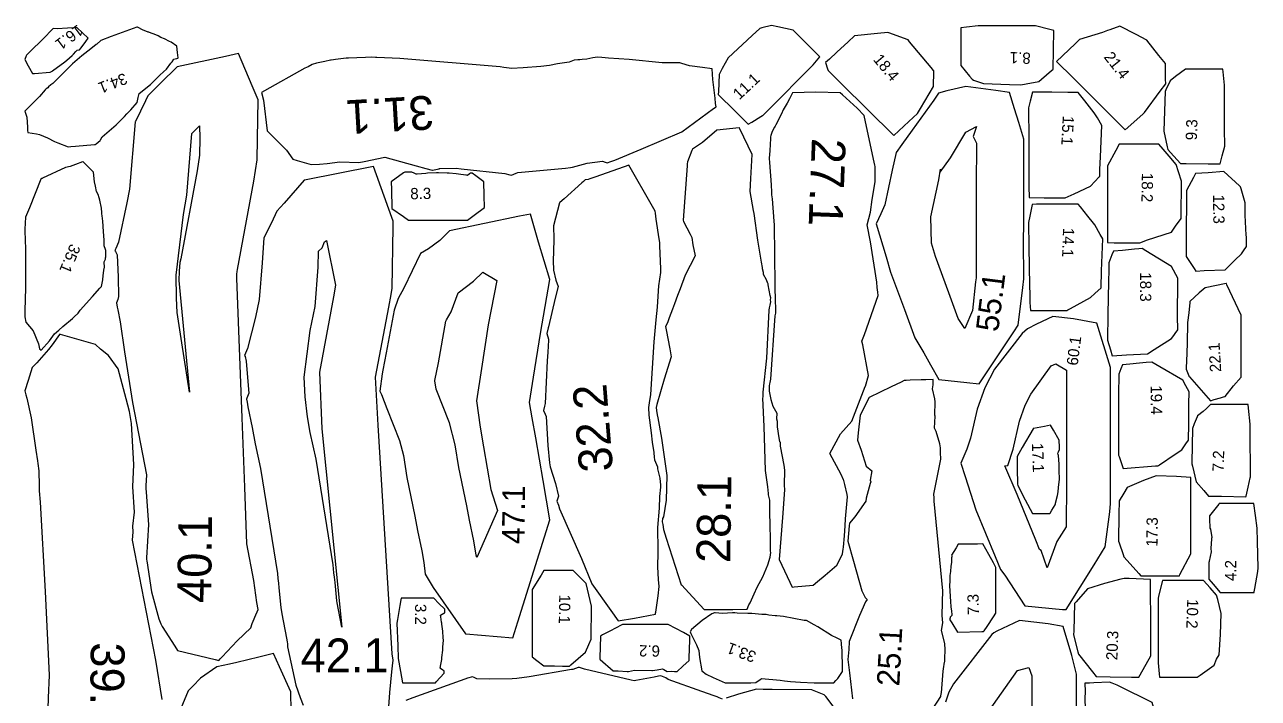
# Model space of a CAD drawing. Extents: x 0 to 219, y 1 to 401.
# Drawn here: x 0 to 218.8, y 281.3 to 400.7 of the extents above; entities that cross this region are included whole.
import ezdxf

# ---------------------------------------------------------------- set-up
doc = ezdxf.new("R2010")
doc.units = 0
doc.layers.add('PART', color=3, linetype='CONTINUOUS')
doc.layers.add('TEXT', color=2, linetype='CONTINUOUS')

msp = doc.modelspace()

# ---------------------------------------------------------------- linework, layer by layer
at = {"layer": 'PART', "color": 1}
for points in [[(129.016, 398.741), (124.754, 394.764), (123.679, 392.869), (123.141, 391.832), (123.023, 388.801), (123, 388.293), (125.916, 385.379), (128.281, 383), (128.92, 383.389), (130.545, 384.384), (130.866, 384.58), (130.974, 384.646), (132.071, 385.744), (139.497, 393.169), (139.802, 393.533), (141.001, 394.977), (139.302, 396.674), (136.28, 399.694), (133.553, 400.287), (132.444, 400.495), (130.702, 400.087), (130.363, 399.998)], [(176.68, 390), (177.603, 390.168), (179.847, 390.585), (181.676, 392.17), (182.391, 392.773), (182.429, 396.181), (182.48, 399.648), (181.784, 399.824), (179.258, 400.452), (176.785, 400.452), (169.112, 400.449), (167.035, 400.233), (166, 400.126), (166, 396.377), (166, 393.439), (166.788, 392.481), (167.572, 391.525), (167.994, 390.983), (168.287, 390.849), (170.039, 390.211), (174.618, 390.067)], [(192.362, 384.797), (195.125, 382), (198.275, 384.814), (198.594, 385.099), (201.385, 388.89), (202.361, 390.195), (202.329, 390.988), (202.288, 393.788), (201.144, 395.218), (198.986, 397.921), (197.106, 398.909), (194.213, 400.391), (192.431, 399.763), (192.017, 399.612), (191.116, 399.288), (187.057, 398.035), (186.266, 397.285), (183, 394.125), (185.915, 391.214)], [(12.8027, 397.222), (12.695, 397.148), (11.7459, 396.384), (10.6564, 395.553), (10.1451, 395.118), (9.29231, 394.439), (8.46398, 393.742), (5.0017, 390.252), (4.65413, 389.983), (4.24036, 389.649), (4.12816, 389.466), (3.83549, 389.277), (3.64269, 389.136), (2.62991, 387.925), (0, 385.334), (0.37373, 384.244), (0.51039, 382.51), (0.52079, 381.882), (0.53858, 381.535), (2.09558, 381.333), (2.64103, 381.173), (4.01956, 380.578), (5.26731, 379.979), (5.89673, 379.723), (7.70251, 379), (8.16491, 379.056), (9.02088, 379.148), (12.3747, 379.404), (12.5376, 379.449), (12.6373, 379.485), (12.6743, 379.515), (13.4131, 380.109), (13.4702, 380.235), (13.7284, 380.756), (16.208, 382.904), (17.6897, 384.411), (18.109, 384.842), (18.5518, 385.259), (18.7966, 385.54), (19.9315, 386.85), (20.1262, 387.736), (20.2847, 388.474), (22.298, 390.075), (22.5028, 390.255), (23.9674, 391.689), (24.6085, 392.319), (25.1434, 392.794), (25.9452, 393.845), (26.1666, 394.089), (26.4695, 394.523), (26.6626, 394.603), (27.0088, 394.686), (27.1402, 394.741), (27.2048, 394.772), (27.1056, 395.714), (26.9826, 396.845), (25.9609, 397.543), (25.7054, 397.65), (24.8067, 398.136), (24.1592, 398.408), (23.6925, 398.697), (22.9385, 399.003), (22.4481, 399.166), (22.0309, 399.303), (21.8746, 399.357), (21.176, 399.632), (21.0269, 399.693), (20.0369, 400.19), (20.0202, 400.198), (19.9087, 400.241), (15.3489, 398.585), (13.494, 397.856)], [(8.43067, 395.183), (8.6636, 395.462), (9.09361, 395.897), (9.26295, 396.101), (9.31404, 396.128), (9.7491, 396.221), (9.99998, 396.529), (10.8518, 397.668), (11.2573, 398.277), (10.2406, 399.217), (9.22304, 400.134), (8.73421, 400.098), (7.57039, 400.053), (5.73813, 399.951), (5.03867, 399.972), (4.42013, 399.306), (3.88411, 398.732), (0.31908, 395.252), (0.27181, 395.142), (0, 394.499), (0.62892, 393.373), (1.40239, 392), (1.76042, 392.022), (4.50178, 392.216), (4.86898, 392.414), (4.96145, 392.481), (7.11167, 394.071), (7.44889, 394.347)], [(151.238, 399.124), (147.149, 398.674), (146.026, 397.62), (144.013, 395.781), (142.71, 394.57), (142, 393.928), (142.367, 392.816), (142.481, 392.521), (144.821, 390.182), (154.103, 381), (156.78, 383.473), (158.341, 384.907), (158.854, 385.797), (161.182, 389.711), (161.206, 392.343), (161.208, 392.503), (161.167, 392.552), (160.728, 393.077), (156.924, 397.623), (156.646, 397.957), (153.263, 399.238), (153.087, 399.295)], [(21.4606, 318.953), (21.4967, 318.477), (21.5706, 317.823), (21.9362, 312.077), (21.6258, 306.147), (21.6294, 305.885), (21.6485, 305.646), (22.5167, 300.174), (23.7852, 295.36), (24.14, 294.485), (24.3587, 293.992), (26.6166, 290.513), (27.1125, 289.75), (33.781, 288.178), (34.4547, 288), (34.6955, 288.296), (35.029, 288.633), (37.7004, 291.458), (40.127, 293.75), (40.3692, 294.511), (40.4939, 294.925), (41.0136, 296.06), (41.2496, 296.624), (41.3784, 297.001), (41.1675, 298.255), (40.6162, 302.13), (39.4123, 308.633), (39.051, 318.698), (38.5897, 330.976), (37.5961, 355.739), (37.6258, 356.465), (37.6543, 356.928), (37.7517, 357.284), (40.6589, 372.922), (41.2365, 376.714), (41.2817, 380.408), (41.3784, 387.348), (40.3643, 389.8), (37.9286, 395.559), (35.6333, 395.043), (27.0597, 393.191), (24.0683, 390.27), (21.8518, 388.044), (21.4323, 387.177), (19.6353, 383.518), (19.6256, 383.497), (19.6243, 383.495), (19.6216, 383.465), (18.5711, 371.537), (18.107, 369.069), (16.6268, 362.108), (16.1527, 360.994), (16, 360.668), (16.1152, 360.47), (16.4147, 359.848), (16.5996, 355.905), (16.6678, 352.469), (16.5026, 351.938), (16.2643, 351.362), (16.4148, 350.624), (16.5211, 350.104), (16.9581, 347.968), (17.7313, 342.704), (19.1262, 333.73), (21.624, 320.911)], [(98.0877, 394.44), (97.4427, 394.348), (96.5405, 394.018), (95.2945, 393.834), (94.5046, 393.7), (93.0634, 393.45), (91.5385, 393.257), (88.4111, 393.022), (86.3385, 392.879), (85.9381, 392.962), (84.9425, 393.081), (84.3213, 393.189), (66.5254, 394.688), (62.4708, 394.853), (62.1877, 394.858), (61.4449, 394.881), (60.426, 394.843), (58.9023, 394.808), (57.4129, 394.736), (57.0087, 394.732), (55.1287, 394.501), (54.7537, 394.447), (54.3607, 394.391), (54.2105, 394.363), (53.1998, 394.155), (51.7522, 393.832), (50.9843, 393.578), (50.2633, 393.211), (49.6577, 392.924), (42.5285, 388.962), (42, 388.615), (42.3464, 387.266), (43.001, 381.851), (46.442, 378.397), (47.5648, 376.81), (48.3253, 376.566), (50.8242, 375.899), (52.2532, 375.962), (53.6375, 376.031), (55.9082, 376.36), (59.2759, 376.23), (60.2171, 376.41), (63.8917, 377.205), (69.4478, 375.643), (71.1335, 375.148), (72.2801, 374.875), (72.348, 374.854), (73.4979, 375.134), (73.5327, 375.142), (73.6217, 375.153), (76.5307, 375.222), (77.3836, 375.114), (85.1283, 374.303), (86.0303, 374.073), (86.3385, 374), (87.1511, 374.339), (87.4541, 374.463), (95.9185, 375.256), (96.7792, 375.337), (97.1645, 375.415), (99.7688, 376.104), (102.471, 376.456), (102.92, 376.312), (103.314, 376.181), (103.952, 376.402), (104.648, 376.648), (109.346, 378.587), (116.511, 381.662), (122.126, 385.79), (122.608, 386.119), (122.53, 386.719), (122.428, 387.633), (122.052, 390.969), (121.895, 392.822), (120.204, 393.079), (117.925, 393.364), (116.51, 393.797), (116.195, 393.885), (113.819, 393.9), (113.491, 393.9), (113.036, 393.911), (107.173, 394.472), (103.531, 394.706), (102.351, 394.868), (101.597, 394.881), (100.729, 394.799), (99.6855, 394.55), (98.8751, 394.509), (98.4198, 394.449)], [(202.387, 389.101), (202.252, 388.799), (202, 381.82), (202, 381.815), (202.589, 378.99), (202.695, 378.542), (203.179, 378.003), (204.958, 376.035), (205.309, 376.034), (205.943, 376.031), (209.89, 376.015), (212.023, 376), (212.367, 377.403), (212.8, 379.142), (212.795, 382.21), (212.776, 389.966), (212.532, 392.327), (212.484, 392.802), (210.673, 392.802), (205.837, 392.802), (204.061, 391.455), (203.125, 390.726)], [(177.157, 365.236), (177.168, 371.969), (177.175, 380.347), (176.272, 383.307), (175.52, 385.749), (174.632, 388.669), (172.203, 388.965), (166.869, 389.683), (163.542, 388.907), (162.076, 388.494), (161.227, 387.274), (157.383, 381.964), (155.559, 379.433), (154.528, 378.02), (153.864, 374.884), (152.558, 368.729), (151.826, 367.122), (151, 365.341), (152.746, 359.544), (153.555, 356.787), (156.017, 350.205), (157.84, 345.166), (159.46, 342.518), (160.655, 340.405), (162.128, 337.761), (167.072, 337.231), (169.251, 337), (175.425, 346.225), (176.2, 347.382), (176.989, 354.089), (177.175, 355.641), (177.146, 362.485)], [(133.138, 350.727), (133.139, 349.579), (133.141, 349.548), (133.053, 349.062), (132.267, 337.854), (132.14, 337.268), (132.055, 336.994), (132.003, 336.638), (132.021, 336.144), (132, 335.973), (132.035, 335.73), (132.304, 334.205), (132.67, 333.058), (133.357, 331.805), (133.311, 330.833), (133.443, 330.364), (133.439, 329.395), (133.735, 327.45), (133.882, 326.809), (133.947, 326.671), (133.95, 325.968), (134.631, 322.573), (134.73, 321.711), (134.691, 319.042), (134.767, 318.213), (134.379, 313.305), (133.814, 305.85), (135.714, 301.853), (136.121, 301), (136.482, 301.03), (139.844, 301.317), (140.62, 301.967), (141.943, 303.081), (144.037, 304.85), (144.61, 305.966), (145.045, 306.879), (145.144, 307.69), (145.188, 308.055), (145.411, 310.06), (145.49, 311.816), (145.56, 313.103), (145.895, 316.961), (145.83, 317.398), (145.429, 319.152), (145.278, 319.887), (145.211, 320.022), (144.782, 320.962), (142.797, 324.685), (144.66, 328.176), (146.669, 330.384), (149.073, 336.547), (149.079, 336.56), (149.081, 336.573), (149.665, 338.513), (148.629, 343.949), (148.483, 344.548), (148.933, 345.734), (151.335, 352.647), (151.311, 353.264), (151.182, 354.056), (151.098, 355.009), (149.998, 362.161), (149.399, 365.18), (149.983, 367.404), (150.303, 369.657), (150.813, 372.826), (150.845, 373.02), (150.817, 373.253), (150.793, 375.085), (150.797, 375.538), (150.75, 375.749), (150.538, 376.832), (148.857, 384.549), (147.6, 385.868), (145.031, 388.215), (144.636, 388.601), (140.316, 388.694), (136.186, 388.579), (135.64, 387.499), (135.197, 386.753), (134.526, 385.545), (134.228, 384.875), (133.213, 382.929), (133.085, 382.663), (132.983, 382.467), (132.571, 381.745), (132.415, 381.355), (132.336, 381.039), (132.27, 380.774), (132.259, 380.517), (132.169, 378.365), (132.168, 378.308), (132.168, 378.307), (132.001, 377.01), (132, 377.005), (132, 376.951), (132.06, 376.228), (132.388, 372.303), (132.405, 372.104), (132.405, 371.769), (132.412, 371.536), (132.421, 371.208), (132.437, 370.552), (132.438, 370.517), (132.44, 370.493), (132.582, 369.815), (132.864, 365.824), (132.933, 365.194), (133.02, 354.548), (133.058, 351.452)], [(178.711, 388.721), (178.283, 387.078), (178, 385.937), (178.06, 380.389), (178.073, 376.202), (178.095, 371.391), (178.118, 370.638), (178.139, 370.009), (180.798, 370), (184.493, 370), (186.114, 370.688), (189.014, 372.034), (190.538, 373.668), (190.636, 373.755), (190.645, 374.06), (190.676, 374.999), (190.75, 377.221), (191.04, 382.78), (190.232, 384.137), (189.639, 385.007), (188.009, 387.15), (186.834, 388.645), (184.991, 388.654), (182.165, 388.684), (180.145, 388.702)], [(29.2115, 335.532), (27.8596, 344.247), (27.0687, 349.622), (26.9097, 352.219), (26.8386, 356.256), (28.1408, 367), (28.7599, 370.465), (29.6491, 381.399), (30.9903, 382.71), (31.0376, 380.544), (31.0268, 377.563), (30.5748, 374.731), (27.6828, 359.176), (27.5281, 358.483), (27.393, 356.966), (27.3584, 355.351)], [(131.006, 356.359), (131.016, 356.762), (130.828, 357.373), (130.823, 357.639), (130.658, 358.576), (130.04, 362.462), (129.354, 367.179), (129.273, 367.737), (128.65, 371.095), (128.789, 373.427), (129.023, 377.679), (126.828, 382.176), (126.768, 382.298), (126.74, 382.353), (126.709, 382.351), (122.726, 381.98), (120.218, 379.771), (118.45, 378.623), (118.315, 378.351), (117.513, 376.375), (117.501, 375.985), (117.479, 375.634), (116.773, 366.011), (116.832, 365.754), (118.011, 363.514), (118.286, 362.946), (118.489, 361.659), (118.891, 359.695), (117.142, 356.282), (116.22, 353.849), (115.761, 352.639), (115.238, 351.169), (114.869, 350.216), (114.315, 348.71), (114.013, 347.828), (113.621, 347.193), (113.747, 346.556), (114.413, 343.187), (114.656, 341.77), (113.399, 337.838), (112.087, 333.329), (112, 332.807), (112.06, 332.254), (112.18, 331.504), (112.281, 330.976), (112.931, 327.356), (113.879, 320.788), (113.754, 316.419), (113.283, 313.461), (113.124, 313.12), (113.048, 312.569), (113.193, 312.083), (113.277, 311.18), (113.786, 309.637), (116.437, 301.398), (116.454, 301.379), (120.478, 297), (120.887, 297.001), (121.697, 297.001), (125.591, 297.033), (128.121, 297.053), (128.441, 297.821), (128.628, 298.202), (129.348, 299.791), (129.923, 300.96), (130.905, 302.785), (131.794, 304.93), (132.204, 306.279), (132.27, 306.695), (132.302, 307.112), (132.287, 307.373), (132.263, 308.549), (132.249, 309.231), (132.239, 309.76), (132.227, 311.669), (132.223, 312.258), (132.221, 312.593), (132.146, 313.607), (132.12, 313.964), (132.124, 314.258), (132.112, 314.444), (132.13, 314.829), (132.138, 315.535), (132.135, 316.126), (132.133, 316.337), (132.13, 316.413), (131.926, 317.345), (131.877, 317.554), (131.764, 318.744), (131.38, 321.633), (131.131, 329.453), (130.905, 334.473), (130.958, 334.689), (130.945, 335.528), (131.606, 341.546), (132, 350.048), (132.077, 350.451), (132.215, 350.935), (132.291, 351.564), (132.271, 351.902), (132.302, 352.228), (132.224, 352.689), (131.849, 354.557), (131.836, 354.719), (131.806, 354.796), (131.533, 355.449)], [(168.729, 362.469), (168.76, 355.798), (168.631, 355.076), (168.058, 350.019), (166.705, 346.801), (165.521, 348.607), (163.913, 353.117), (161.498, 359.569), (160.81, 361.953), (160.698, 366.592), (162.097, 373.139), (162.414, 375.082), (162.376, 374.498), (164.204, 377.034), (166.926, 381.616), (168.774, 382.626), (168.225, 380.842), (168.785, 379.683), (168.752, 371.98), (168.741, 365.256)], [(205.139, 372.924), (204.628, 374.552), (204.194, 375.88), (202.934, 377.377), (201.865, 378.603), (201.117, 379.46), (198.152, 379.462), (194.07, 379.47), (193.489, 378.387), (192, 375.616), (192, 374.361), (192.001, 371.961), (192.002, 364.261), (192.002, 362.073), (192, 362.041), (193.217, 362), (194.788, 362.011), (195.669, 362.002), (196.528, 362.018), (197.748, 362.007), (199.139, 362.517), (203.369, 363.878), (204.079, 364.923), (205.065, 366.303), (205.092, 368.731), (205.115, 370.722)], [(13.9914, 364.034), (13.8391, 365.843), (13.7349, 366.786), (13.6894, 367.146), (13.6731, 367.363), (13.6023, 368.131), (13.3127, 369.584), (13.1817, 369.976), (13.049, 370.547), (12.7313, 371.092), (12.5442, 372.021), (12.3759, 372.822), (12.2189, 374.501), (10.5881, 376.128), (10.3336, 376.392), (10.245, 376.356), (10.2287, 376.349), (9.02286, 375.876), (8.09677, 375.523), (7.26454, 375.373), (3.18379, 373.43), (3.11654, 373.401), (3.07742, 373.384), (3.05591, 373.374), (2.86953, 373.275), (0.86073, 368.196), (0.14674, 366.554), (0, 364.4), (0.11183, 362.176), (0.16612, 361.204), (0.12977, 360.956), (0.16892, 360.091), (0.16803, 359.432), (0.14773, 353.967), (0.01197, 349.978), (0, 348.911), (0.2136, 347.944), (1.51183, 346.383), (2.44532, 344.127), (2.64419, 343.213), (2.92825, 343), (4.41073, 344.628), (5.29406, 345.846), (6.07624, 346.523), (6.75421, 347.157), (8.47573, 348.604), (8.79221, 348.902), (9.50386, 349.556), (9.8501, 350.07), (12.0218, 352.491), (13.3474, 353.976), (13.6173, 354.269), (13.8441, 355.447), (13.9252, 356.215), (14.0473, 357.087), (14.0995, 357.496), (14.1461, 357.644), (14.1008, 358.625), (14.3039, 359.131), (14.3542, 359.312), (14.4014, 359.487), (14.3923, 359.844), (14.3822, 360.243), (14.3924, 360.626), (14.316, 360.844), (14.1019, 361.452), (14.1187, 362.441)], [(71.4231, 374.33), (71.1522, 374.309), (69.6252, 374.178), (69.4444, 374.155), (69.0887, 374.347), (68.6665, 374.529), (67.8755, 374.527), (67.3954, 374.526), (67.1705, 374.377), (65, 372.834), (65.0323, 371.422), (65.1054, 368.076), (67.1634, 366.656), (68.094, 366), (72.981, 366), (78.5474, 366.007), (79.7272, 366.91), (81.5701, 368.258), (81.5025, 370.362), (81.4282, 372.807), (80.0197, 373.865), (79.345, 374.361), (79.1845, 374.36), (78.9829, 374.345), (78.8784, 374.226), (78.5188, 373.957), (78.3753, 373.996), (78.2536, 373.999), (76.9205, 374.17), (76.531, 374.213), (75.2631, 374.335), (74.9001, 374.35), (73.3919, 374.423), (73.0518, 374.402)], [(112.279, 322.102), (112.254, 322.253), (111.77, 323.496), (111.753, 323.599), (111.684, 323.962), (111.626, 324.856), (111.342, 326.688), (111.164, 328.346), (110.725, 331.438), (110.708, 332.798), (110.791, 333.648), (111.014, 335.11), (111.604, 344.47), (111.964, 348.355), (112.201, 350.623), (112.298, 351.587), (112.458, 354.382), (112.833, 356.746), (112.814, 357.291), (112.814, 357.365), (112.657, 361.474), (112.627, 361.798), (112.606, 362.069), (112.511, 362.715), (111.993, 366.165), (111.869, 367.252), (111.829, 367.628), (111.352, 368.46), (107.156, 375.734), (101.298, 373.681), (100.204, 373.322), (99.91, 373.239), (99.4164, 373.169), (99.1075, 372.848), (98.7859, 372.61), (95.6728, 369.797), (94.8955, 369.126), (94.8186, 369.06), (94.1049, 366.36), (93.7992, 364.996), (93.8239, 362.631), (93.7979, 360.445), (93.7172, 358.893), (93.7527, 357.144), (94.174, 355.391), (94.5902, 354.231), (94.0885, 352.21), (92.8774, 347.123), (92.835, 346.922), (92.6215, 345.93), (92.8737, 344.936), (92.9191, 344.766), (92.7636, 342.604), (92.6725, 341.1), (92.2883, 333.516), (92.1841, 333.067), (92, 332.276), (92.2947, 331.627), (92.4805, 331.203), (92.7909, 326.058), (93.0699, 323.025), (93.1605, 322.27), (94.1216, 319.362), (94.6375, 317.074), (94.4932, 316.579), (94.3811, 316.201), (94.6478, 315.481), (94.8689, 314.884), (98.7251, 306.068), (100.605, 301.592), (103.973, 296.838), (105.235, 295), (108.152, 295.484), (111.871, 296.202), (111.881, 296.285), (111.886, 296.331), (111.888, 296.348), (111.917, 296.556), (112.325, 299.45), (112.509, 301.077), (112.42, 302.308), (112.295, 304.583), (112.345, 307.119), (112.318, 308.978), (112.293, 310.063), (112.298, 311.57), (112.55, 314.952), (112.64, 317.051), (112.833, 318.714), (112.832, 319.061), (112.692, 320.273), (112.313, 321.726), (112.299, 321.917), (112.283, 322.024)], [(216.647, 362.511), (216.649, 363.057), (216.63, 363.38), (216.559, 364.55), (216.457, 366.91), (216.418, 367.797), (216.419, 367.874), (216.424, 369.091), (215.705, 371.565), (215.597, 371.939), (215.423, 372.101), (212.638, 374.62), (209.858, 374.418), (207.598, 374.279), (207.258, 373.592), (206.028, 371.289), (206.027, 371.107), (206.025, 370.614), (206, 362.974), (206, 359.595), (207.384, 357.467), (207.696, 357), (209.179, 357.065), (212.886, 357.224), (214.619, 358.933), (215.799, 360.046), (216.15, 360.607), (216.643, 361.369), (216.646, 362.074)], [(185.44, 350.348), (189.004, 352.301), (189.75, 353.002), (190.881, 354.019), (190.982, 357.022), (191.175, 362.713), (190.741, 363.461), (189.754, 365.164), (189.556, 365.469), (188.547, 366.718), (187.207, 368.377), (186.824, 368.849), (183.653, 368.845), (180.127, 368.849), (179.456, 368.828), (178.684, 368.807), (178.253, 366.739), (178, 365.573), (178.086, 361.206), (178.195, 354.427), (178.224, 352.815), (178.241, 351.655), (178.255, 351.44), (178.344, 350.005), (178.753, 350.002), (184.819, 350), (184.969, 350.096)], [(71.026, 303.262), (72.443, 300.918), (78.2002, 292.73), (78.2446, 292.725), (86.5461, 292), (87.4446, 294.848), (93.1014, 312.919), (91.9485, 319.871), (90.6266, 327.468), (90.0144, 330.996), (89.5011, 333.709), (90.2542, 338.215), (91.4704, 345.951), (93.1014, 355.519), (91.094, 362.089), (89.6738, 367.102), (87.7391, 366.7), (75.3462, 364.111), (74.7215, 363.512), (73.6195, 362.434), (71.6087, 360.939), (70.2142, 360.126), (67.227, 353.96), (66.2212, 352.118), (65.5302, 350.085), (64.1339, 342.506), (63.5004, 339.428), (63.4009, 338.799), (63, 335.704), (63.2601, 335.131), (64.2093, 332.636), (66.463, 326.948), (67.1602, 324.334), (67.776, 320.401), (69.2117, 313.543), (69.6774, 311.018), (70.4496, 307.402), (70.7848, 305.321)], [(51.6782, 323.67), (50.6539, 328.395), (50.1475, 331.162), (49.7441, 334.696), (49.5634, 338.197), (50.6292, 346.459), (51.5113, 350.737), (52.0605, 357.696), (52.1339, 360.549), (52.736, 361.117), (53.1424, 362.162), (53.4976, 362.384), (55.1425, 354.499), (54.754, 352.445), (52.2771, 339.086), (52.7083, 329.06), (56.2711, 293.855), (55.4315, 298.171), (55.3325, 298.536), (55.0397, 301.801), (54.9333, 302.757), (54.8483, 303.541), (54.688, 304.956)], [(204.512, 355.299), (204.515, 355.573), (204.517, 355.663), (204.489, 355.715), (203.367, 357.784), (198.845, 360.591), (198.193, 360.995), (197.601, 360.943), (196.801, 360.875), (194.695, 360.642), (193.084, 360.538), (192.812, 359.846), (192.26, 358.428), (192.235, 357.132), (192.197, 355.153), (192.085, 349.354), (192, 344.745), (192.538, 343.045), (192.872, 342), (195.395, 342.129), (199.109, 342.329), (200.272, 343.083), (203.363, 345.031), (203.755, 345.557), (204.022, 345.9), (204.517, 346.558), (204.44, 348.972)], [(80.0866, 306.616), (79.6685, 309.194), (78.8838, 312.874), (78.4161, 315.409), (77.0023, 322.155), (76.3684, 326.18), (75.3122, 330.094), (72.9547, 336.059), (72.7088, 337.548), (72.7136, 337.607), (73.3596, 340.748), (74.7079, 348.092), (74.824, 348.351), (75.6316, 349.769), (76.8789, 353.165), (79.6028, 355.195), (81.264, 356.774), (83.7124, 355.3), (82.2035, 347.476), (80.9819, 339.706), (80.1148, 334.021), (80.772, 329.33), (81.3738, 325.859), (82.69, 318.296), (83.8584, 314.582), (80.2049, 306.205)], [(206.214, 347.641), (206.21, 347.5), (206.13, 344.486), (206.068, 342.189), (206.046, 341.343), (206, 339.629), (206.421, 338.42), (206.429, 338.394), (206.562, 338.241), (210.261, 334), (210.949, 334.213), (212.074, 334.548), (212.566, 334.692), (212.896, 334.786), (214.384, 336.641), (215.73, 338.193), (215.735, 340.714), (215.735, 349.17), (213.192, 354.578), (213.101, 354.771), (213.052, 354.761), (209.346, 354.024), (208.279, 353.116), (206.634, 351.582), (206.629, 351.468), (206.624, 351.398), (206.446, 349.595), (206.221, 347.883)], [(179.449, 347.566), (177.863, 346.77), (176.873, 345.926), (171.978, 339.601), (170.248, 336.311), (168.904, 332.513), (167.754, 327.386), (167.072, 325.439), (166, 322.964), (166.778, 320.571), (168.694, 314.689), (172.084, 306.379), (173.026, 304.085), (173.788, 303.09), (177.367, 297.665), (184.019, 297.037), (184.69, 297), (189.65, 304.945), (191.611, 308.095), (191.749, 309.017), (192.432, 314.309), (192.569, 315.818), (192.567, 338.376), (192.569, 338.882), (192.567, 339.75), (192.532, 339.888), (190.113, 347.786), (186.007, 348.535), (182.355, 348.947)], [(184.766, 339.46), (184.763, 338.885), (184.76, 338.376), (184.763, 315.862), (184.682, 315.244), (184.672, 311.67), (183.027, 309.077), (181.343, 304.384), (180.255, 307.464), (179.957, 307.677), (179.311, 309.331), (176.006, 317.423), (173.792, 322.494), (174.328, 322.56), (175.311, 325.429), (176.422, 330.413), (177.41, 333.206), (178.406, 335.172), (182.056, 340.185), (182.854, 340.541)], [(206.415, 329.118), (206.449, 333.418), (206.483, 335.587), (205.924, 336.64), (205.372, 337.642), (201.288, 340.037), (199.859, 340.86), (198.859, 340.762), (197.687, 340.648), (195.976, 340.478), (194.661, 340.348), (194.369, 339.661), (194.005, 338.738), (194, 335.075), (194, 324.34), (194.064, 324.152), (194.786, 322), (200.506, 322.453), (200.974, 322.49), (201.049, 322.54), (201.226, 322.662), (203.997, 324.562), (205.187, 325.332), (205.935, 326.385), (206.407, 327.001), (206.402, 327.827)], [(217.346, 320.368), (217.38, 320.52), (217.329, 328.779), (217.322, 329.883), (217.013, 332.707), (216.944, 333.346), (215.081, 333.367), (210.273, 333.367), (209.601, 332.648), (209.012, 332.086), (207.993, 331.33), (207.939, 331.149), (207.394, 329.907), (207.072, 329.117), (207, 323.043), (207.002, 322.818), (207.083, 322.413), (207.741, 319.649), (209.109, 318.096), (209.905, 317.11), (212.253, 317.077), (216.576, 317), (216.603, 317.115), (216.963, 318.692)], [(183.297, 324.458), (183.231, 324.696), (183.318, 324.942), (183.503, 325.381), (183.507, 325.422), (183.507, 325.763), (183.441, 327.019), (182.428, 328.807), (181.883, 329.658), (180.856, 329.467), (178.87, 329.106), (178.858, 329.087), (178.827, 329.035), (176.888, 325.737), (176, 324.114), (176.006, 321.898), (176.065, 319.344), (176.049, 319.24), (176.094, 319.002), (177.432, 316.474), (178.719, 314), (181.476, 314), (181.794, 314.002), (181.844, 314.083), (182.162, 314.618), (182.757, 315.546), (182.783, 315.762), (182.811, 315.879), (183.14, 317.235), (183.25, 317.856), (183.344, 318.663), (183.502, 320.087), (183.467, 321.662), (183.434, 322.763), (183.314, 324.286)], [(194.954, 306.294), (197.567, 303.405), (197.949, 303), (200.75, 303.002), (204.527, 303), (204.668, 303), (204.77, 303), (204.871, 303.191), (206.825, 306.876), (206.796, 314.923), (206.78, 320.435), (204.253, 320.563), (200.637, 320.727), (198.433, 319.854), (195.532, 318.616), (194.927, 317.625), (194.061, 316.252), (194.041, 313.917), (194, 309.118), (194.091, 308.839), (194.787, 306.787), (194.935, 306.35)], [(210.347, 307.837), (210.348, 307.82), (210.381, 307.258), (210.057, 305.561), (210.02, 305.44), (210, 305.415), (210.018, 303.001), (210.002, 302.397), (210.766, 301.5), (211.975, 300.05), (214.317, 300.036), (218.001, 300), (218.025, 300.136), (218.128, 300.735), (218.65, 303.74), (218.767, 304.421), (218.636, 309.084), (218.566, 311.43), (218.264, 313.655), (217.976, 315.819), (212.35, 315.819), (211.852, 315.818), (211.745, 315.677), (210.103, 313.622), (210.11, 313.056), (210.164, 311.431), (210.291, 311.252), (210.498, 309.805), (210.47, 309.575), (210.469, 309.559)], [(164.095, 299.306), (164.162, 298.433), (164.242, 297.478), (164.336, 296.738), (164.396, 296.145), (164.403, 296.026), (164.414, 295.963), (164.125, 295.636), (164.098, 295.505), (164.09, 295.444), (164.05, 295.187), (164.389, 294.624), (165.445, 293), (169.715, 293.092), (170.038, 293.1), (170.12, 293.215), (170.669, 294.021), (171.822, 295.703), (172.237, 296.353), (172.236, 298.244), (172.237, 304.396), (172.22, 304.483), (171.81, 305.262), (170.963, 306.77), (169.91, 308.627), (168.955, 308.618), (165.566, 308.567), (165.169, 307.941), (164.358, 306.627), (164.444, 306.5), (164.407, 306.335), (164.367, 306.186), (164.348, 305.372), (164.263, 304.721), (164.156, 303.753), (164.085, 303.02), (164.046, 302.11), (164, 301.188), (164.051, 300.33)], [(99.4546, 289.455), (100.045, 290.829), (100.46, 291.784), (100.526, 297.546), (100.527, 297.558), (100.527, 297.589), (100.521, 297.615), (99.5946, 301.596), (97.5437, 303.618), (97.2615, 303.903), (96.7427, 303.904), (96.2458, 303.905), (94.219, 303.918), (92.078, 303.933), (91.5765, 303.112), (90, 300.565), (90.0027, 297.531), (90.0018, 291.406), (90, 289.517), (90.0009, 288.621), (90.8285, 287.995), (92.0801, 287.033), (92.9467, 287.021), (93.9446, 287.013), (95.3695, 287.002), (96.6079, 287), (96.8644, 287.198)], [(186.469, 298.399), (186.193, 298.096), (186.026, 293.244), (186, 292.503), (186.752, 289.515), (186.862, 289.117), (189.372, 285.973), (190.036, 285.142), (192.479, 285.099), (196.27, 285.028), (197.077, 285.011), (197.55, 285), (197.791, 285.424), (199.703, 288.775), (199.703, 293.234), (199.642, 302.318), (195.838, 302.497), (194.979, 302.526), (194.382, 302.368), (191.487, 301.652), (188.465, 300.672)], [(210.909, 287.145), (211.35, 288.184), (211.825, 288.986), (212.036, 292.611), (212.164, 296.312), (211.57, 298.768), (211.35, 299.569), (210.198, 300.848), (209.018, 302.163), (206.831, 302.161), (203.107, 302.17), (202.241, 302.17), (201.755, 302.171), (201.146, 299.626), (201, 299.025), (201.011, 292.692), (201, 287.587), (201.193, 285.598), (201.254, 285), (205.415, 285.001), (207.915, 285.001), (208.454, 285.377)], [(74.2427, 291.585), (74.2271, 292.008), (74.1465, 293.195), (73.9814, 294.444), (73.9501, 294.617), (73.9152, 294.79), (73.7934, 295.719), (73.7231, 295.995), (74.3435, 296.353), (74.4861, 296.446), (74.4862, 296.569), (74.4866, 297.077), (73.4492, 298.085), (72.5647, 299.044), (70.18, 299.039), (66.7403, 299.044), (66.6938, 298.754), (66.5217, 297.716), (66.1169, 295.257), (66, 294.581), (66.1538, 290.577), (66.2327, 288.358), (66.6399, 286.032), (66.9797, 284), (72.0129, 284.035), (72.8643, 284.041), (72.9888, 284.176), (74.4129, 285.739), (74.414, 286.006), (74.4159, 286.13), (74.1737, 286.291), (73.7579, 286.542), (73.6853, 286.615), (73.6996, 286.739), (73.7158, 286.884), (73.7331, 286.994), (73.9676, 288.168), (74.0038, 288.501), (74.1536, 289.809), (74.1666, 290.369)], [(138.224, 295.086), (134.563, 295.751), (133.359, 295.887), (133.105, 295.895), (131.965, 296.01), (131.497, 296.116), (130.708, 296.105), (129.557, 296.252), (128.95, 296.283), (128.269, 296.336), (126.319, 296.383), (125.923, 296.406), (125.529, 296.417), (123.742, 296.309), (122.429, 296.401), (122.344, 296.405), (121.88, 296.266), (120.154, 295.079), (118.262, 293.448), (118, 293.081), (118.143, 292.788), (118.219, 292.635), (119.12, 290.755), (119.548, 289.758), (119.664, 288.525), (120.08, 286.136), (120.84, 285.566), (122.11, 284.984), (124.207, 284), (126.139, 284.016), (128.787, 284.043), (129.686, 284.069), (130.254, 284.468), (130.527, 284.676), (130.68, 284.788), (133.975, 284.489), (134.719, 284.36), (135.795, 284.246), (137.577, 284.149), (140.007, 284.01), (141.084, 284), (141.686, 284.027), (141.95, 284.04), (143.483, 284.036), (143.869, 284.419), (144.206, 284.784), (144.455, 285.149), (145.04, 286.02), (145.027, 286.362), (145.024, 286.447), (145.014, 287.429), (145.001, 287.82), (144.997, 288.582), (144.954, 289.298), (144.944, 289.765), (144.864, 290.832), (144.856, 290.99), (144.78, 291.561), (144.085, 291.913), (143.092, 292.401), (140.641, 293.943), (140.011, 294.295), (138.629, 295.058), (138.527, 295.074)], [(112.172, 286.32), (113.125, 286.471), (113.352, 286.37), (113.908, 286.003), (114.683, 286.095), (115.214, 286.047), (115.696, 286.041), (116.712, 286.963), (117.852, 287.995), (117.865, 288.558), (117.903, 289.944), (117.937, 291.661), (117.952, 292.299), (116.802, 292.913), (114.12, 294.378), (111.066, 294.377), (106.036, 294.378), (104.663, 293.646), (103.991, 293.297), (102.488, 292.511), (102.098, 292.306), (102.005, 288.44), (102, 288.181), (102.058, 288.133), (104.355, 286.169), (105.267, 286.157), (106.86, 286), (107.052, 286.041), (108.155, 286.267), (108.171, 286.266), (111.218, 286.225), (111.273, 286.224), (111.321, 286.223)], [(178.073, 286.714), (178.628, 285.281), (178.623, 264.567), (178.642, 262.561), (177.845, 256.607), (174.287, 251.062), (174.016, 254.099), (172.921, 257.027), (170.148, 263.852), (167.878, 268.601), (168.828, 269.958), (169.374, 271.605), (170.972, 278.673), (171.173, 279.187), (171.077, 279.15), (176.085, 286.199)], [(188.034, 282.505), (188.028, 281.247), (188.162, 275.808), (188, 266.324), (189.339, 266.259), (190.62, 266.181), (192.118, 266), (193.805, 266.383), (198.584, 267.139), (200.544, 269.474), (201.214, 270.221), (201.559, 273.677), (201.686, 274.924), (200.195, 279.713), (199.935, 280.525), (194.071, 283.451), (193.749, 283.595), (192.822, 283.966), (192.402, 284.159), (189.601, 284.019), (188.816, 283.982), (188, 283.973)]]:
    msp.add_lwpolyline(points, close=True, dxfattribs=at)
for points in [[(64.6023, 279.773), (64.7762, 282.316), (65.1084, 285.941), (65.1998, 287.045), (65.368, 288.013), (65.1745, 289.14), (62.6916, 329.658), (62.2377, 338.186), (64.5812, 350.588), (65.0027, 352.818), (65.1917, 353.956), (65.3537, 364.829), (65.363, 365.458), (65.368, 365.823), (65.1239, 366.493), (61.8469, 375.544), (49.6457, 373.088), (49.6159, 373.082), (49.5923, 373.077), (46.0033, 369.006), (44.7409, 367.587), (43.7699, 365.548), (42.4019, 362.854), (42.0874, 358.443), (41.5844, 351.954), (40.9047, 348.795), (39.4932, 343.248), (39.1491, 342.455), (39, 342.049), (39.095, 341.827), (39.3073, 341.015), (39.5944, 337.396), (39.7636, 335.34), (39.404, 334.441), (39.3558, 334.304), (39.4526, 333.764), (39.5942, 332.929), (40.3275, 329.267), (40.8564, 326.387), (41.8217, 321.976), (44.8096, 303.394), (44.9023, 302.493), (44.9928, 301.657), (45.0832, 300.858), (45.3974, 297.389), (45.6136, 296.265), (46.4518, 291.957), (46.576, 291.286), (46.5861, 290.918), (46.636, 290.384), (48.0607, 283.588), (48.8251, 281.396), (49.382, 280.085)], [(24.3653, 281.07), (23.2682, 288.064), (19.0961, 309.316), (19.2141, 310.754), (19.1565, 311.769), (19.4509, 314.271), (19.1606, 318.736), (19.3624, 322.697), (18.9396, 329.968), (18.5943, 332.125), (18.0055, 334.347), (16.5928, 339.643), (14.8409, 342.008), (13.4666, 343.126), (12.5773, 343.994), (6.33971, 345.767), (6.19869, 345.809), (6.17205, 345.764), (4.8472, 343.903), (4.22215, 343.104), (2.15244, 340.759), (1.82414, 340.354), (1.35392, 339.878), (0.61413, 337.623), (0, 335.753), (0.20699, 335.081), (0.40452, 334.482), (1.16515, 331.003), (1.96687, 325.264), (2.28561, 323.379), (2.36057, 322.863), (2.51586, 321.581), (2.54484, 318.945), (2.58707, 318.056), (2.73245, 316.008), (3.65587, 300.185), (4.35417, 285.36), (4.1604, 281.359), (4.03729, 277.464)], [(160.257, 278.217), (162.488, 281.574), (162.539, 282.107), (162.567, 282.225), (162.686, 283.773), (162.853, 286.11), (162.961, 286.522), (163.132, 287.695), (163.167, 287.828), (163.162, 287.89), (163.174, 287.94), (163.177, 288.021), (163.183, 288.062), (163.188, 288.346), (163.216, 289.861), (163.183, 290.991), (162.611, 293.31), (162.843, 294.653), (162.837, 294.718), (162.773, 295.264), (162.749, 295.437), (162.724, 295.81), (162.79, 298.377), (162.792, 300.301), (161.266, 316.202), (161.274, 316.826), (161.233, 317.454), (162.446, 323.63), (162.454, 323.742), (162.413, 324.755), (162.42, 325.684), (162.296, 326.404), (161.637, 328.57), (161.333, 329.145), (161.461, 331.253), (161.414, 331.431), (161.456, 333.807), (161.385, 334.322), (160.996, 336.132), (161.113, 336.837), (161.083, 337.371), (161.077, 337.766), (159.831, 337.74), (159.007, 337.708), (157.037, 337.648), (156.288, 337.626), (155.989, 337.621), (155.409, 337.326), (153.681, 336.465), (149.773, 334.578), (148.141, 331.478), (148.14, 331.476), (148.139, 331.47), (147.81, 328.298), (147.698, 327.047), (148.339, 325.282), (149.236, 322.398), (150.234, 321.595), (149.911, 319.931), (150.081, 319.634), (149.955, 319.335), (149.226, 316.72), (149.156, 316.195), (147.223, 313.467), (146.255, 312.321), (146.225, 311.827), (146, 309.103), (146.981, 305.591), (148.442, 300.353), (149.021, 299.118), (149.398, 298.804), (149.131, 298.386), (148.03, 295.975), (146.196, 291.333), (146.122, 289.953), (146, 288.125), (146.26, 285.781), (146.775, 281.185)], [(186.551, 264.561), (186.551, 285.559), (185.697, 288.888), (184.142, 294.006), (181.484, 294.496), (176.425, 295.078), (172.395, 293.173), (171.84, 292.896), (171.493, 292.601), (164.705, 283.869), (163.906, 282.356), (163.283, 280.609)], [(47.2367, 278.985), (47.1772, 282.437), (45.1807, 286.863), (44.1175, 289.204), (41.5412, 288.585), (37.6234, 287.647), (36.3254, 287.351), (34.1058, 286.863), (31.1984, 284.85), (29.836, 283.427), (29.0027, 282.627), (27.7073, 279.469)], [(123.732, 281.122), (123.185, 281.384), (122.796, 281.52), (122.256, 281.708), (120.071, 282.472), (114.097, 284.635), (113.68, 284.876), (112.786, 285.269), (112.385, 285.175), (111.629, 285.006), (108.364, 284.418), (108.056, 284.354), (107.533, 284.489), (99.3016, 286.421), (98.3853, 286.709), (98.1678, 286.74), (97.2279, 286.409), (96.9422, 286.36), (89.4688, 285.11), (87.2798, 284.812), (86.4515, 284.749), (82.5121, 284.664), (80.1843, 284.738), (79.6869, 284.946), (79.3974, 285.075), (78.5421, 284.82), (78.0287, 284.667), (70.3357, 281.888), (68.8306, 281.348), (67.579, 280.908)], [(144.053, 278.942), (142.054, 281.592), (141.772, 281.908), (139.694, 282.731), (139.599, 282.776), (132.561, 282.847), (130.958, 282.847), (129.779, 282.871), (126.605, 282.006), (124.39, 281.275)]]:
    msp.add_lwpolyline(points, dxfattribs=at)

# ---------------------------------------------------------------- texts
at = {"layer": 'TEXT'}
for s, height, rotation, p in [('16.1', 2, -143.163, (9.39329, 400.78)), ('18.4', 2, -50.0426, (150.354, 394.432)), ('8.1', 2, -182.032, (178.439, 395.69)), ('21.4', 2, -51.586, (191.28, 394.887)), ('34.1', 2, -158.6, (17.6927, 392.155)), ('11.1', 2, -316.975, (126.735, 387.247)), ('31.1', 6, -176.699, (72.3844, 388.131)), ('15.1', 2, -92.9803, (184.095, 384.544)), ('9.3', 2, -271.985, (207.864, 380.144)), ('27.1', 6, -92.164, (139.616, 380.613)), ('18.2', 2, -90.9483, (198.12, 374.413)), ('8.3', 2, 1.05831, (68.3925, 369.709)), ('12.3', 2, -89.3044, (210.727, 370.554)), ('14.1', 2, -91.9263, (184.138, 364.676)), ('35.1', 2, -112.898, (8.13783, 361.965)), ('55.1', 4, -277.173, (172.629, 346.109)), ('18.3', 2, -90.2791, (197.811, 356.777)), ('60.1', 2, -277.287, (186.726, 340.169)), ('22.1', 2, -266.679, (212.196, 339.157)), ('32.2', 6, -265.491, (104.355, 321.622)), ('19.4', 2, -89.2793, (199.66, 336.732)), ('17.1', 2, -87.9019, (178.608, 326.462)), ('7.2', 2, -271.698, (212.62, 321.452)), ('28.1', 6, -270.808, (125.111, 305.219)), ('47.1', 4, -270.604, (88.6315, 308.587)), ('40.1', 6, -270.725, (33.0516, 298.132)), ('17.3', 2, -270.79, (200.88, 308.144)), ('4.2', 2, -270.456, (214.83, 302.053)), ('3.2', 2, -89.9856, (69.2243, 298.007)), ('10.1', 2, -90.9618, (94.7982, 299.697)), ('7.3', 2, -269.03, (169.226, 296.059)), ('10.2', 2, -91.971, (206.169, 298.888)), ('25.1', 4, -272.957, (155.102, 283.353)), ('42.1', 6, -359.946, (48.9342, 285.872)), ('33.1', 2, -200.376, (129.901, 289.414)), ('20.3', 2, -272.266, (193.76, 288.005)), ('39.1', 6, -90.6445, (11.7427, 291.225)), ('6.2', 2, -181.006, (112.68, 290.639))]:
    msp.add_text(s, height=height, rotation=rotation, dxfattribs=at).set_placement(p)

doc.saveas('drawing.dxf')
